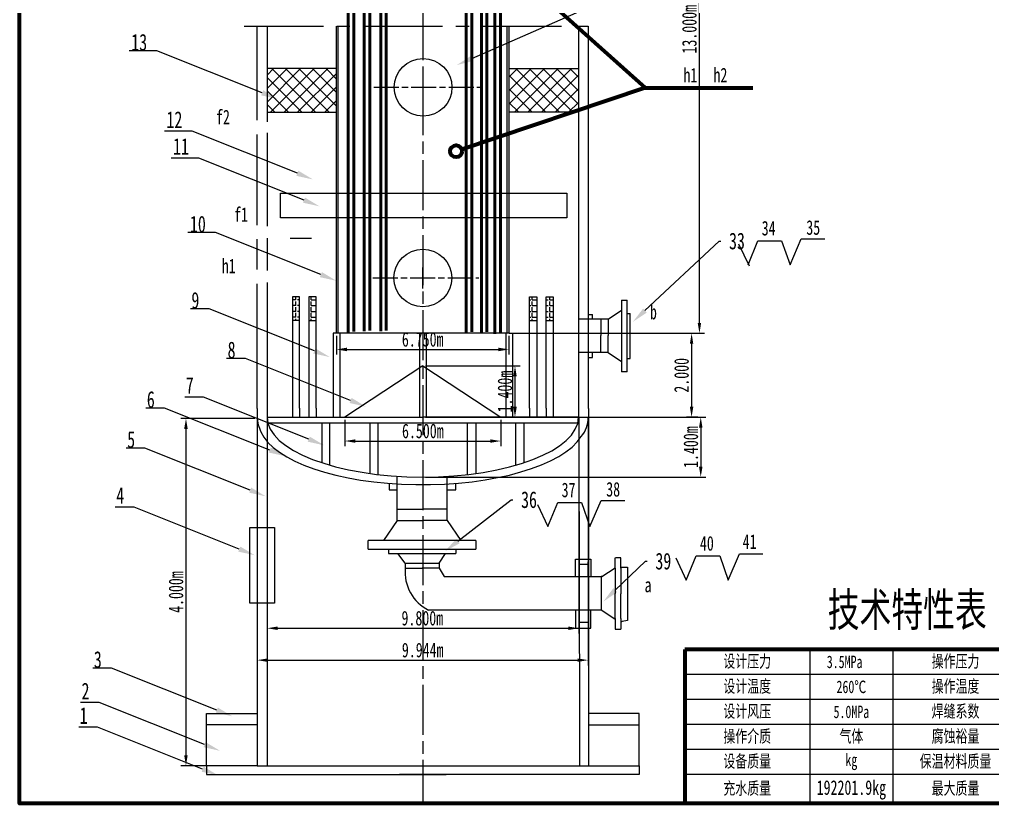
# Model space of a CAD drawing. Header units: millimetres. Extents: x 4738 to 5312, y 131 to 531.
# Drawn here: x 4738.2 to 4971.7, y 131.5 to 319.7 of the extents above; entities that cross this region are included whole.
import ezdxf
from ezdxf import colors
from ezdxf.entities.mleader import LeaderData, LeaderLine
from ezdxf.math import Vec2, Vec3

# ---------------------------------------------------------------- set-up
doc = ezdxf.new("R2010")
doc.units = ezdxf.units.MM
for name, pattern in [('AM_ISO08W050', [18, 12, -1.5, 3, -1.5]), ('AM_ISO08W050x2', [9, 6, -0.75, 1.5, -0.75]), ('CENTER2', [28.575, 19.05, -3.175, 3.175, -3.175])]:
    doc.linetypes.add(name, pattern=pattern)
doc.layers.get('0').update_dxf_attribs({"color": 5, "lineweight": 25})
for name, color, linetype, lineweight in [('AM_0', 7, 'Continuous', 50), ('AM_4', 3, 'Continuous', 25), ('AM_5', 3, 'Continuous', 25), ('AM_7', 4, 'AM_ISO08W050', 25), ('AM_8', 1, 'Continuous', 25), ('中心线', 1, 'CENTER2', 25), ('文字', 7, 'Continuous', 25), ('粗实线', 3, 'Continuous', 70), ('细实线', 7, 'Continuous', 25)]:
    doc.layers.add(name, color=color, linetype=linetype, lineweight=lineweight)
doc.styles.get("Standard").update_dxf_attribs({"font": '', "width": 0.7, "height": 3.5})
doc.styles.get('Standard').set_extended_font_data('SimSun')
doc.dimstyles.new('ISO-25$0', dxfattribs={"dimtxt": 2.5, "dimasz": 2.5, "dimexe": 1.25, "dimexo": 0.625, "dimtad": 1, "dimtxsty": 'Standard', "dimcen": 2.5, "dimadec": 0, "dimazin": 0, "dimtfac": 1, "dimtmove": 0, "dimatfit": 3, "dimfxl": 1, "dimarcsym": 0})
pattern_1 = [(45, (1575.521, -183.4443), (-1.6263456, 1.6263456), []), (135, (1575.521, -183.4443), (-1.6263456, -1.6263456), [])]
pattern_2 = [(360, (1575.521, -183.4443), (7e-16, 1.397), [1.016, -0.381]), (90, (1575.521, -183.4443), (-1.397, 8e-16), [1.016, -0.381])]

# ---------------------------------------------------------------- blocks, each defined once
blk = doc.blocks.new('*D3')
at = {"layer": 'AM_5', "color": 0, "lineweight": -2, "transparency": 16777216}
for p, q in [((4814.26, 243.75), (4814.26, 239.24)), ((4855.63, 243.75), (4855.63, 239.24)), ((4816.76, 240.49), (4853.13, 240.49))]:
    blk.add_line(p, q, dxfattribs=at)
at = {"layer": 'AM_5', "color": 0, "transparency": 16777216}
for points in [[(4816.76, 240.91), (4816.76, 240.07), (4814.26, 240.49)], [(4853.13, 240.91), (4853.13, 240.07), (4855.63, 240.49)]]:
    blk.add_solid(points, dxfattribs=at)
at = {"layer": 'Defpoints', "color": 0, "transparency": 16777216}
for p in [(4814.26, 244.37), (4855.63, 244.37), (4855.63, 240.49)]:
    blk.add_point(p, dxfattribs=at)
at = {"layer": 'AM_5', "color": 0, "transparency": 16777216, "insert": (4834.95, 242.89), "char_height": 3.5, "attachment_point": 5}
blk.add_mtext('6.750m', dxfattribs=at)
blk = doc.blocks.new('*D4')
at = {"layer": 'AM_5', "color": 0, "lineweight": -2, "transparency": 16777216}
for p, q in [((4797.61, 224.31), (4797.61, 172.29)), ((4872.41, 224.31), (4872.41, 172.29)), ((4800.11, 173.54), (4869.91, 173.54))]:
    blk.add_line(p, q, dxfattribs=at)
at = {"layer": 'AM_5', "color": 0, "transparency": 16777216}
for points in [[(4800.11, 173.96), (4800.11, 173.13), (4797.61, 173.54)], [(4869.91, 173.96), (4869.91, 173.13), (4872.41, 173.54)]]:
    blk.add_solid(points, dxfattribs=at)
at = {"layer": 'Defpoints', "color": 0, "transparency": 16777216}
for p in [(4797.61, 224.93), (4872.41, 224.93), (4872.41, 173.54)]:
    blk.add_point(p, dxfattribs=at)
at = {"layer": 'AM_5', "color": 0, "transparency": 16777216, "insert": (4834.86, 175.95), "char_height": 3.5, "attachment_point": 5}
blk.add_mtext('9.800m\\P', dxfattribs=at)
blk = doc.blocks.new('*D5')
at = {"layer": 'AM_5', "color": 0, "lineweight": -2, "transparency": 16777216}
for p, q in [((4795.24, 223.59), (4795.24, 164.64)), ((4874.66, 223.59), (4874.66, 164.64)), ((4797.74, 165.89), (4872.16, 165.89))]:
    blk.add_line(p, q, dxfattribs=at)
at = {"layer": 'AM_5', "color": 0, "transparency": 16777216}
for points in [[(4797.74, 166.3), (4797.74, 165.47), (4795.24, 165.89)], [(4872.16, 166.3), (4872.16, 165.47), (4874.66, 165.89)]]:
    blk.add_solid(points, dxfattribs=at)
at = {"layer": 'Defpoints', "color": 0, "transparency": 16777216}
for p in [(4795.24, 224.21), (4874.66, 224.21), (4874.66, 165.89)]:
    blk.add_point(p, dxfattribs=at)
at = {"layer": 'AM_5', "color": 0, "transparency": 16777216, "insert": (4834.95, 168.29), "char_height": 3.5, "attachment_point": 5}
blk.add_mtext('9.944m', dxfattribs=at)
blk = doc.blocks.new('*D6')
at = {"layer": 'AM_5', "color": 0, "lineweight": -2, "transparency": 16777216}
for p, q in [((4816.29, 223.59), (4816.29, 217.25)), ((4853.67, 223.59), (4853.67, 217.25)), ((4818.79, 218.5), (4851.17, 218.5))]:
    blk.add_line(p, q, dxfattribs=at)
at = {"layer": 'AM_5', "color": 0, "transparency": 16777216}
for points in [[(4818.79, 218.91), (4818.79, 218.08), (4816.29, 218.5)], [(4851.17, 218.91), (4851.17, 218.08), (4853.67, 218.5)]]:
    blk.add_solid(points, dxfattribs=at)
at = {"layer": 'Defpoints', "color": 0, "transparency": 16777216}
for p in [(4816.29, 224.21), (4853.67, 224.21), (4853.67, 218.5)]:
    blk.add_point(p, dxfattribs=at)
at = {"layer": 'AM_5', "color": 0, "transparency": 16777216, "insert": (4834.98, 220.9), "char_height": 3.5, "attachment_point": 5}
blk.add_mtext('6.500m', dxfattribs=at)
blk = doc.blocks.new('*D7')
at = {"layer": 'AM_5', "color": 0, "lineweight": -2, "transparency": 16777216}
for p, q in [((4835.6, 236.53), (4858.35, 236.53)), ((4857.1, 234.03), (4857.1, 226.71)), ((4835.6, 224.21), (4858.35, 224.21))]:
    blk.add_line(p, q, dxfattribs=at)
at = {"layer": 'AM_5', "color": 0, "transparency": 16777216}
for points in [[(4856.69, 234.03), (4857.52, 234.03), (4857.1, 236.53)], [(4856.69, 226.71), (4857.52, 226.71), (4857.1, 224.21)]]:
    blk.add_solid(points, dxfattribs=at)
at = {"layer": 'Defpoints', "color": 0, "transparency": 16777216}
for p in [(4834.98, 236.53), (4834.98, 224.21), (4857.1, 224.21)]:
    blk.add_point(p, dxfattribs=at)
at = {"layer": 'AM_5', "color": 0, "transparency": 16777216, "insert": (4854.7, 230.37), "char_height": 3.5, "attachment_point": 5, "rotation": 90}
blk.add_mtext('1.400m', dxfattribs=at)
blk = doc.blocks.new('*D11')
at = {"layer": 'AM_5', "color": 0, "lineweight": -2, "transparency": 16777216}
for p, q in [((4814.95, 390.36), (4902.63, 390.36)), ((4901.38, 246.87), (4901.38, 387.86)), ((4856.26, 244.37), (4902.63, 244.37))]:
    blk.add_line(p, q, dxfattribs=at)
at = {"layer": 'AM_5', "color": 0, "transparency": 16777216}
for points in [[(4900.96, 387.86), (4901.79, 387.86), (4901.38, 390.36)], [(4900.96, 246.87), (4901.79, 246.87), (4901.38, 244.37)]]:
    blk.add_solid(points, dxfattribs=at)
at = {"layer": 'Defpoints', "color": 0, "transparency": 16777216}
for p in [(4814.33, 390.36), (4901.38, 390.36), (4855.63, 244.37)]:
    blk.add_point(p, dxfattribs=at)
at = {"layer": 'AM_5', "color": 0, "transparency": 16777216, "insert": (4898.97, 317.37), "char_height": 3.5, "attachment_point": 5, "rotation": 90}
blk.add_mtext('13.000m', dxfattribs=at)
blk = doc.blocks.new('*D12')
at = {"layer": 'AM_5', "color": 0, "lineweight": -2, "transparency": 16777216}
for p, q in [((4835.6, 224.21), (4902.94, 224.21)), ((4901.69, 221.71), (4901.69, 212.35)), ((4835.59, 209.85), (4902.94, 209.85))]:
    blk.add_line(p, q, dxfattribs=at)
at = {"layer": 'AM_5', "color": 0, "transparency": 16777216}
for points in [[(4901.27, 221.71), (4902.11, 221.71), (4901.69, 224.21)], [(4901.27, 212.35), (4902.11, 212.35), (4901.69, 209.85)]]:
    blk.add_solid(points, dxfattribs=at)
at = {"layer": 'Defpoints', "color": 0, "transparency": 16777216}
for p in [(4834.98, 224.21), (4834.97, 209.85), (4901.69, 209.85)]:
    blk.add_point(p, dxfattribs=at)
at = {"layer": 'AM_5', "color": 0, "transparency": 16777216, "insert": (4899.32, 217.03), "char_height": 3.5, "attachment_point": 5, "rotation": 90}
blk.add_mtext('1.400m', dxfattribs=at)
blk = doc.blocks.new('*D23')
at = {"layer": 'AM_5', "color": 0, "lineweight": -2, "transparency": 16777216}
for p, q in [((4794.63, 223.91), (4776.87, 223.91)), ((4778.12, 221.41), (4778.12, 143.05)), ((4794.63, 140.55), (4776.87, 140.55))]:
    blk.add_line(p, q, dxfattribs=at)
at = {"layer": 'AM_5', "color": 0, "transparency": 16777216}
for points in [[(4777.7, 221.41), (4778.54, 221.41), (4778.12, 223.91)], [(4777.7, 143.05), (4778.54, 143.05), (4778.12, 140.55)]]:
    blk.add_solid(points, dxfattribs=at)
at = {"layer": 'Defpoints', "color": 0, "transparency": 16777216}
for p in [(4795.25, 223.91), (4778.12, 140.55), (4795.25, 140.55)]:
    blk.add_point(p, dxfattribs=at)
at = {"layer": 'AM_5', "color": 0, "transparency": 16777216, "insert": (4775.74, 182.23), "char_height": 3.5, "attachment_point": 5, "rotation": 90}
blk.add_mtext('4.000m', dxfattribs=at)
blk = doc.blocks.new('*D25')
at = {"layer": 'AM_5', "color": 0, "lineweight": -2, "transparency": 16777216}
for p, q in [((4900.5, 244.34), (4898.25, 244.34)), ((4899.5, 241.84), (4899.5, 226.73)), ((4901.02, 224.23), (4898.25, 224.23))]:
    blk.add_line(p, q, dxfattribs=at)
at = {"layer": 'AM_5', "color": 0, "transparency": 16777216}
for points in [[(4899.08, 241.84), (4899.91, 241.84), (4899.5, 244.34)], [(4899.08, 226.73), (4899.91, 226.73), (4899.5, 224.23)]]:
    blk.add_solid(points, dxfattribs=at)
at = {"layer": 'Defpoints', "color": 0, "transparency": 16777216}
for p in [(4901.13, 244.34), (4899.5, 224.23), (4901.64, 224.23)]:
    blk.add_point(p, dxfattribs=at)
at = {"layer": 'AM_5', "color": 0, "transparency": 16777216, "insert": (4897.09, 234.28), "char_height": 3.5, "attachment_point": 5, "rotation": 90}
blk.add_mtext('2.000', dxfattribs=at)

msp = doc.modelspace()

# ---------------------------------------------------------------- hatches: boundary and pattern name
at = {"layer": 'AM_8'}
h = msp.add_hatch(dxfattribs=at)
h.set_pattern_fill('_U', color=256, scale=2.3, angle=45, style=0, double=1, pattern_type=0)
h.set_pattern_definition(pattern_1)
h.paths.add_polyline_path([(4803.173, 297.439), (4804.527, 297.439), (4806.551, 297.439), (4814.26, 297.439), (4814.26, 307.921), (4797.595, 307.921), (4797.595, 297.439), (4803.077, 297.439)])
h = msp.add_hatch(dxfattribs=at)
h.set_pattern_fill('_U', color=256, scale=2.3, angle=45, style=0, double=1, pattern_type=0)
h.set_pattern_definition(pattern_1)
h.paths.add_polyline_path([(4872.363, 307.921), (4855.633, 307.921), (4855.633, 297.439), (4872.363, 297.439)])
h = msp.add_hatch(dxfattribs=at)
h.set_pattern_fill('ANGLE', color=256, scale=0.2, style=0)
h.set_pattern_definition([(180, (8094.4376, -183.4443), (7e-16, 1.397), [1.016, -0.381]), (90, (8094.4376, -183.4443), (1.397, -6e-16), [1.016, -0.381])])
h.paths.add_polyline_path([(4803.678, 247.455), (4803.678, 253.103), (4805.376, 253.103), (4805.376, 247.455)])
h = msp.add_hatch(dxfattribs=at)
h.set_pattern_fill('ANGLE', color=256, scale=0.2, style=0)
h.set_pattern_definition(pattern_2)
h.paths.add_polyline_path([(4807.639, 253.103), (4807.639, 247.455), (4809.337, 247.455), (4809.337, 253.103)])
h = msp.add_hatch(dxfattribs=at)
h.set_pattern_fill('ANGLE', color=256, scale=0.2, style=0)
h.set_pattern_definition(pattern_2)
h.paths.add_polyline_path([(4862.319, 247.455), (4862.319, 253.103), (4860.622, 253.103), (4860.622, 247.455)])
h = msp.add_hatch(dxfattribs=at)
h.set_pattern_fill('ANGLE', color=256, scale=0.2, style=0)
h.set_pattern_definition(pattern_2)
h.paths.add_polyline_path([(4866.28, 247.455), (4866.28, 253.103), (4864.583, 253.103), (4864.583, 247.455)])

# ---------------------------------------------------------------- linework, layer by layer
for p, q in [((4947.85, 168.458), (4927.85, 168.458)), ((4927.85, 168.458), (4927.85, 131.458)), ((4947.85, 131.458), (4947.85, 168.458)), ((4997.85, 162.458), (4897.85, 162.458)), ((4997.85, 156.458), (4897.85, 156.458)), ((4997.85, 150.458), (4897.85, 150.458)), ((4997.85, 144.458), (4897.85, 144.458)), ((4997.85, 138.458), (4897.85, 138.458)), ((4977.85, 131.458), (4947.85, 131.458))]:
    msp.add_line(p, q)
at = {"layer": 'AM_0'}
for p, q in [((4817.096, 390.514), (4817.096, 244.592)), ((4818.408, 390.721), (4818.408, 244.799)), ((4820.915, 390.787), (4820.915, 244.866)), ((4822.227, 390.994), (4822.227, 245.073)), ((4824.888, 390.787), (4824.888, 244.866)), ((4826.2, 390.994), (4826.2, 245.073)), ((4845.411, 390.457), (4845.411, 244.535)), ((4846.723, 390.664), (4846.723, 244.742)), ((4849.053, 390.457), (4849.053, 244.535)), ((4850.365, 390.664), (4850.365, 244.742)), ((4852.274, 390.171), (4852.274, 244.249)), ((4853.585, 390.378), (4853.585, 244.456))]:
    msp.add_line(p, q, dxfattribs=at)
at = {"layer": 'AM_4'}
for p, q in [((4913.051, 260.786), (4915.411, 266.606)), ((4915.411, 266.606), (4921.076, 266.606)), ((4921.076, 266.606), (4923.121, 260.786)), ((4923.121, 260.786), (4925.796, 267.077)), ((4925.796, 267.077), (4931.461, 267.077)), ((4910.766, 265.873), (4913.294, 260.532)), ((4862.496, 203.285), (4865.024, 197.944)), ((4865.024, 197.944), (4867.384, 203.764)), ((4867.384, 203.764), (4873.049, 203.764)), ((4873.049, 203.764), (4875.095, 197.944)), ((4875.095, 197.944), (4877.77, 204.236)), ((4877.77, 204.236), (4883.434, 204.236)), ((4895.689, 190.451), (4898.217, 185.11)), ((4898.217, 185.11), (4900.578, 190.93)), ((4900.578, 190.93), (4906.242, 190.93)), ((4906.242, 190.93), (4908.288, 185.11)), ((4908.288, 185.11), (4910.963, 191.402)), ((4910.963, 191.402), (4916.628, 191.402))]:
    msp.add_line(p, q, dxfattribs=at)
at = {"layer": 'AM_7'}
msp.add_line((4834.965, 519.926), (4834.965, 131.458), dxfattribs=at)
at = {"layer": 'AM_7', "linetype": 'AM_ISO08W050x2'}
for p, q in [((4823.206, 303.426), (4848.955, 303.426)), ((4822.945, 257.656), (4848.432, 257.656))]:
    msp.add_line(p, q, dxfattribs=at)
at = {"layer": '中心线'}
msp.add_line((4792.095, 318.119), (4877.423, 318.119), dxfattribs=at)
at = {"layer": '文字'}
for p, q in [((4797.595, 318.119), (4797.595, 295.164)), ((4814.68, 244.361), (4814.68, 318.119)), ((4855.143, 318.119), (4855.143, 244.374)), ((4797.595, 292.496), (4797.595, 270.117)), ((4797.595, 267.206), (4797.595, 259.418)), ((4803.173, 267.172), (4808.241, 267.172)), ((4797.595, 256.538), (4797.595, 226.302)), ((4814.26, 244.374), (4813.466, 244.374)), ((4813.466, 244.374), (4813.466, 224.211)), ((4815.055, 244.374), (4815.055, 224.211)), ((4834.166, 244.394), (4834.166, 224.231)), ((4835.756, 244.394), (4835.756, 224.231)), ((4854.903, 244.374), (4854.903, 224.211)), ((4855.698, 244.374), (4856.493, 244.374)), ((4856.493, 244.374), (4856.493, 224.211)), ((4795.243, 226.302), (4795.243, 224.211)), ((4797.595, 226.302), (4797.595, 224.25)), ((4872.363, 226.302), (4872.363, 224.211)), ((4874.716, 226.302), (4874.716, 224.211)), ((4795.251, 223.905), (4795.251, 197.726)), ((4797.77, 222.86), (4872.192, 222.874)), ((4810.742, 222.863), (4810.742, 213.287)), ((4812.687, 212.69), (4812.687, 222.863)), ((4822.269, 222.865), (4822.269, 210.708)), ((4824.233, 210.458), (4824.233, 222.865)), ((4845.725, 210.458), (4845.725, 222.865)), ((4847.689, 222.865), (4847.689, 210.708)), ((4857.271, 212.69), (4857.271, 222.863)), ((4859.217, 222.863), (4859.217, 213.287)), ((4872.02, 224.211), (4872.363, 224.211)), ((4872.02, 224.211), (4874.98, 224.211)), ((4874.716, 224.211), (4874.716, 150.35)), ((4797.595, 218.4), (4797.595, 197.726)), ((4872.402, 218.697), (4872.58, 150.35)), ((4842.587, 210.151), (4842.587, 210.158)), ((4830.776, 189.149), (4828.953, 191.461)), ((4830.776, 189.149), (4830.776, 188.003)), ((4830.776, 189.149), (4838.876, 189.149)), ((4838.876, 189.149), (4838.876, 188.003)), ((4838.876, 188.003), (4840.123, 185.932)), ((4872.48, 188.933), (4874.716, 188.934)), ((4877.964, 185.945), (4877.799, 185.932)), ((4882.54, 182.051), (4882.54, 181.803)), ((4795.251, 179.53), (4795.251, 150.35)), ((4797.595, 179.53), (4797.595, 150.35)), ((4877.964, 177.909), (4877.799, 178.019)), ((4881.189, 175.907), (4881.183, 175.713)), ((4882.54, 175.907), (4882.54, 175.858)), ((4872.516, 175.005), (4874.716, 175.005)), ((4882.794, 175.135), (4882.54, 174.999)), ((4783.07, 140.549), (4783.07, 153.056)), ((4783.07, 153.056), (4795.243, 153.056)), ((4886.889, 153.056), (4874.716, 153.056)), ((4874.716, 153.056), (4874.716, 150.35)), ((4886.889, 140.549), (4886.889, 153.056)), ((4795.243, 150.35), (4783.07, 150.378)), ((4795.251, 150.35), (4795.251, 140.549)), ((4797.595, 150.35), (4797.595, 140.549)), ((4872.58, 150.35), (4872.58, 140.549)), ((4874.716, 150.35), (4886.889, 150.378)), ((4874.716, 150.35), (4874.716, 140.549)), ((4795.243, 140.549), (4783.07, 140.549)), ((4783.07, 140.549), (4783.07, 138.414)), ((4795.251, 140.549), (4874.716, 140.549)), ((4874.716, 140.549), (4886.889, 140.549)), ((4886.889, 140.549), (4886.889, 138.414)), ((4783.07, 138.414), (4840.59, 138.414)), ((4886.889, 138.414), (4829.369, 138.414))]:
    msp.add_line(p, q, dxfattribs=at)
for points in [[(4855.633, 318.119), (4855.633, 244.374), (4814.26, 244.374), (4814.26, 318.119)], [(4872.363, 318.119), (4872.363, 226.302)], [(4797.595, 224.211), (4797.595, 224.211), (4834.979, 224.211)], [(4872.363, 224.211), (4834.979, 224.211)]]:
    msp.add_lwpolyline(points, dxfattribs=at)
for points in [[(4800.839, 278.044), (4869.519, 278.044), (4869.519, 272.067), (4800.839, 272.067)], [(4793.417, 197.726), (4799.387, 197.726), (4799.387, 179.53), (4793.417, 179.53)]]:
    msp.add_lwpolyline(points, close=True, dxfattribs=at)
for centre, major_axis, start_param, end_param in [((4834.979, 224.25), (-37.384, 0), 0, 3.1388725), ((4834.876, 223.132), (-39.253, 0), 0.1591296, 2.9037176)]:
    msp.add_ellipse(centre, major_axis=major_axis, ratio=0.3851912, start_param=start_param, end_param=end_param, dxfattribs=at)
at = {"layer": '粗实线'}
for p, q in [((4844.227, 342.784), (4888.341, 303.303)), ((4888.341, 303.303), (4844.069, 288.399)), ((4888.341, 303.303), (4914.207, 303.303))]:
    msp.add_line(p, q, dxfattribs=at)
at = {"layer": '粗实线', "color": 5}
for p, q in [((4997.85, 168.458), (4897.85, 168.458)), ((4897.85, 168.458), (4897.85, 131.458))]:
    msp.add_line(p, q, dxfattribs=at)
msp.add_lwpolyline([(4738.155, 531.458), (5312.155, 531.458), (5312.155, 131.458), (4738.155, 131.458)], close=True, dxfattribs=at)
at = {"layer": '粗实线'}
msp.add_circle((4842.957, 288.082), 1.427, dxfattribs=at)
at = {"layer": '细实线'}
for p, q in [((4795.243, 295.568), (4795.243, 318.119)), ((4874.716, 226.302), (4874.716, 318.119)), ((4814.26, 307.921), (4797.593, 307.921)), ((4797.593, 307.921), (4797.593, 297.439)), ((4855.633, 307.921), (4872.366, 307.921)), ((4872.366, 307.921), (4872.366, 297.439)), ((4835.045, 300.926), (4835.045, 305.926)), ((4832.545, 303.426), (4837.545, 303.426)), ((4797.593, 297.439), (4814.26, 297.439)), ((4872.366, 297.439), (4855.633, 297.439)), ((4795.243, 270.363), (4795.243, 292.092)), ((4795.243, 259.685), (4795.243, 266.961)), ((4834.98, 255.156), (4834.98, 260.156)), ((4832.48, 257.656), (4837.48, 257.656)), ((4795.243, 226.302), (4795.243, 256.27)), ((4803.678, 253.103), (4803.678, 226.378)), ((4803.961, 253.103), (4803.678, 253.103)), ((4805.376, 253.103), (4803.961, 253.103)), ((4805.376, 226.378), (4805.376, 253.103)), ((4809.337, 253.103), (4807.639, 253.103)), ((4807.639, 253.103), (4807.639, 226.378)), ((4809.337, 226.378), (4809.337, 253.103)), ((4860.622, 226.378), (4860.622, 253.103)), ((4860.622, 253.103), (4862.319, 253.103)), ((4862.319, 253.103), (4862.319, 226.378)), ((4864.583, 226.378), (4864.583, 253.103)), ((4864.583, 253.103), (4865.997, 253.103)), ((4865.997, 253.103), (4866.28, 253.103)), ((4866.28, 253.103), (4866.28, 226.378)), ((4882.695, 252.302), (4883.399, 252.302)), ((4882.695, 252.302), (4882.695, 235.123)), ((4883.399, 252.302), (4884.046, 252.302)), ((4884.046, 235.123), (4884.046, 252.302)), ((4879.47, 247.755), (4872.363, 247.755)), ((4874.716, 248.883), (4875.7, 248.883)), ((4875.7, 247.755), (4875.7, 248.883)), ((4877.681, 247.755), (4877.681, 243.819)), ((4879.47, 247.755), (4882.689, 249.902)), ((4879.47, 247.755), (4879.47, 243.819)), ((4882.689, 249.902), (4882.695, 249.907)), ((4884.046, 249.143), (4884.783, 249.143)), ((4884.783, 238.331), (4884.783, 249.143)), ((4805.376, 247.455), (4803.678, 247.455)), ((4807.639, 247.455), (4809.337, 247.455)), ((4860.622, 247.455), (4862.319, 247.455)), ((4864.583, 247.455), (4866.28, 247.455)), ((4877.681, 243.655), (4877.681, 243.819)), ((4877.681, 239.719), (4877.681, 243.655)), ((4879.47, 243.655), (4879.47, 243.819)), ((4879.47, 239.719), (4879.47, 243.655)), ((4879.47, 239.719), (4872.363, 239.719)), ((4874.716, 238.522), (4875.7, 238.522)), ((4875.7, 238.522), (4875.7, 239.719)), ((4879.47, 239.719), (4882.689, 237.571)), ((4884.046, 238.331), (4884.783, 238.331)), ((4834.979, 236.535), (4816.287, 224.211)), ((4834.979, 236.535), (4853.671, 224.211)), ((4883.047, 235.123), (4882.695, 235.123)), ((4884.046, 235.123), (4883.047, 235.123)), ((4803.678, 226.378), (4803.678, 224.211)), ((4805.376, 226.378), (4805.376, 224.211)), ((4807.639, 226.378), (4807.639, 224.211)), ((4809.337, 226.378), (4809.337, 224.211)), ((4860.622, 226.378), (4860.622, 226.302)), ((4860.622, 226.302), (4860.622, 224.211)), ((4862.319, 226.378), (4862.319, 226.302)), ((4862.319, 226.302), (4862.319, 224.211)), ((4864.583, 226.378), (4864.583, 226.302)), ((4864.583, 226.302), (4864.583, 224.211)), ((4866.28, 226.378), (4866.28, 226.302)), ((4866.28, 226.302), (4866.28, 224.211)), ((4874.98, 224.211), (4876.631, 224.211)), ((4826.93, 208.201), (4826.93, 206.82)), ((4828.792, 199.43), (4828.792, 210.049)), ((4840.847, 199.43), (4840.846, 210.028)), ((4842.904, 206.82), (4842.904, 208.201)), ((4826.93, 206.82), (4828.792, 206.82)), ((4840.846, 206.82), (4842.904, 206.82)), ((4828.792, 202.113), (4834.697, 202.113)), ((4834.697, 202.113), (4834.942, 202.113)), ((4840.847, 202.113), (4834.942, 202.113)), ((4828.792, 199.43), (4825.571, 194.601)), ((4828.792, 199.43), (4834.697, 199.43)), ((4834.697, 199.43), (4834.942, 199.43)), ((4840.847, 199.43), (4834.942, 199.43)), ((4840.847, 199.43), (4844.067, 194.601)), ((4847.667, 194.592), (4821.899, 194.592)), ((4821.899, 194.064), (4821.899, 194.592)), ((4821.899, 192.566), (4821.899, 194.064)), ((4844.067, 194.601), (4844.074, 194.592)), ((4847.667, 194.592), (4847.667, 193.537)), ((4821.899, 192.566), (4847.667, 192.566)), ((4826.71, 192.566), (4826.71, 191.461)), ((4842.928, 192.566), (4842.928, 191.461)), ((4847.667, 193.537), (4847.667, 192.566)), ((4826.71, 191.461), (4842.928, 191.461)), ((4838.875, 189.148), (4840.418, 191.461)), ((4871.595, 185.887), (4871.595, 190.137)), ((4871.595, 190.137), (4875.336, 190.137)), ((4874.59, 189.489), (4874.59, 185.952)), ((4875.336, 190.137), (4875.336, 185.887)), ((4881.183, 188.092), (4881.189, 190.492)), ((4882.54, 190.492), (4881.246, 190.492)), ((4882.54, 187.947), (4882.54, 190.492)), ((4830.838, 188.003), (4834.857, 188.003)), ((4838.876, 188.003), (4834.857, 188.003)), ((4877.964, 185.945), (4881.183, 188.092)), ((4881.189, 187.947), (4881.189, 181.928)), ((4882.533, 188.184), (4884.1, 188.184)), ((4882.54, 187.947), (4882.54, 182.051)), ((4884.1, 188.184), (4884.1, 175.396)), ((4840.123, 185.932), (4877.799, 185.932)), ((4877.799, 185.932), (4877.799, 177.894)), ((4881.189, 175.907), (4881.189, 181.926)), ((4882.54, 175.907), (4882.54, 181.803)), ((4877.799, 177.894), (4836.368, 177.894)), ((4871.599, 177.807), (4871.603, 173.558)), ((4875.344, 173.561), (4875.34, 177.811)), ((4877.964, 177.909), (4881.183, 175.761)), ((4881.183, 175.713), (4881.189, 173.313)), ((4882.54, 175.858), (4882.54, 173.313)), ((4884.1, 175.396), (4882.794, 175.135)), ((4871.603, 173.558), (4875.344, 173.561)), ((4881.189, 173.313), (4882.54, 173.313))]:
    msp.add_line(p, q, dxfattribs=at)
for centre in [(4835.045, 303.426), (4834.98, 257.656)]:
    msp.add_circle(centre, 6.93, dxfattribs=at)
for centre, radius, start, end in [((4802.725, 224.249), 7.482, 180.29511, 208.00421), ((4867.991, 223.957), 6.677, 318.9136, 2.20497), ((4840.88, 186.99), 10.154, 174.2751, 243.6193)]:
    msp.add_arc(centre, radius, start, end, dxfattribs=at)

# ---------------------------------------------------------------- texts
at = {"layer": 'AM_4', "char_height": 3.5, "width": 6.31357, "attachment_point": 5}
for s, insert in [('{\\C1;34}', (4917.996, 269.577)), ('{\\C1;35}', (4928.696, 269.734)), ('{\\C1;37}', (4869.969, 206.736)), ('{\\C1;38}', (4880.669, 206.893)), ('{\\C1;40}', (4903.163, 193.902)), ('{\\C1;41}', (4913.428, 194.342))]:
    msp.add_mtext(s, dxfattribs=dict(at, insert=insert))
at = {"layer": '文字'}
for s, insert, char_height, width, attachment_point in [('h1', (4897.548, 308.103), 3.5, 10.45671, 1), ('h2', (4904.748, 308.12), 3.5, 10.45671, 1), ('f2', (4785.336, 298.04), 3.5, 10.45671, 1), ('f1', (4789.688, 274.632), 3.5, 10.45671, 1), ('h1', (4786.726, 262.277), 3.5, 10.45671, 1), ('b', (4889.498, 251.228), 3.5, 10.45671, 1), ('a', (4888.209, 185.694), 3.5, 10.45671, 1), ('技术特性表', (4932.164, 182.01), 8, 46.30498, 1), ('设计压力', (4912.85, 165.458), 3, 30, 5), ('3.5MPa', (4936.23, 165.458), 3, 20, 5), ('操作压力', (4962.85, 165.458), 3, 30, 5), ('设计温度', (4912.85, 159.458), 3, 30, 5), ('操作温度', (4962.85, 159.458), 3, 30, 5), ('260℃', (4937.85, 159.458), 3, 20, 5), ('设计风压', (4912.85, 153.458), 3, 30, 5), ('5.0MPa', (4937.85, 153.458), 3, 20, 5), ('焊缝系数', (4962.85, 153.458), 3, 30, 5), ('操作介质', (4912.85, 147.458), 3, 30, 5), ('气体', (4937.85, 147.458), 3, 20, 5), ('腐蚀裕量', (4962.85, 147.458), 3, 30, 5), ('设备质量', (4912.85, 141.458), 3, 30, 5), ('kg', (4937.85, 141.458), 3, 20, 5), ('保温材料质量', (4962.85, 141.458), 3, 30, 5), ('充水质量', (4912.85, 134.958), 3, 30, 5), ('192201.9kg', (4937.85, 137.048), 3.5, 20, 2), ('最大质量', (4962.85, 134.958), 3, 30, 5)]:
    msp.add_mtext(s, dxfattribs=dict(at, insert=insert, char_height=char_height, width=width, attachment_point=attachment_point))

# ---------------------------------------------------------------- dimensions: what is measured, and where the dimension line sits
at = {"layer": 'AM_5'}
for base, p1, p2, text, picture, middle in [((4901.376, 390.358), (4855.633, 244.374), (4814.326, 390.358), '13.000m', '*D11', (4898.973, 317.366)), ((4857.104, 224.211), (4834.979, 236.535), (4834.979, 224.211), '1.400m', '*D7', (4854.701, 230.373)), ((4901.691, 209.85), (4834.979, 224.211), (4834.965, 209.85), '1.400m', '*D12', (4899.316, 217.03))]:
    dim = msp.add_linear_dim(base=base, p1=p1, p2=p2, angle=90, text=text, dimstyle='ISO-25$0', dxfattribs=at)
    dim.commit()
    dim.dimension.update_dxf_attribs({"geometry": picture, "text_midpoint": middle})
for base, p1, p2, text, picture, middle in [((4855.633, 240.491), (4814.26, 244.374), (4855.633, 244.374), '6.750m', '*D3', (4834.947, 242.894)), ((4853.671, 218.495), (4816.287, 224.211), (4853.671, 224.211), '6.500m', '*D6', (4834.979, 220.898))]:
    dim = msp.add_linear_dim(base=base, p1=p1, p2=p2, text=text, dimstyle='ISO-25$0', dxfattribs=at)
    dim.commit()
    dim.dimension.update_dxf_attribs({"geometry": picture, "text_midpoint": middle})
dim = msp.add_linear_dim(base=(4899.495, 224.231), p1=(4901.13, 244.338), p2=(4901.64, 224.231), angle=90, text='2.000', dimstyle='ISO-25$0', override={"dimarcsym": 1}, dxfattribs=at)
dim.commit()
dim.dimension.update_dxf_attribs({"geometry": '*D25', "text_midpoint": (4897.092, 234.285)})
for base, p1, p2, text, picture, middle in [((4872.413, 173.545), (4797.612, 224.93), (4872.413, 224.93), '9.800m\\P', '*D4', (4834.857, 173.545)), ((4874.663, 165.887), (4795.243, 224.211), (4874.663, 224.211), '9.944m', '*D5', (4834.953, 165.887))]:
    dim = msp.add_linear_dim(base=base, p1=p1, p2=p2, text=text, dimstyle='ISO-25$0', dxfattribs=at)
    dim.commit()
    dim.dimension.update_dxf_attribs({"geometry": picture, "text_midpoint": middle, "dimtype": 160})
dim = msp.add_linear_dim(base=(4778.119, 140.549), p1=(4795.251, 223.905), p2=(4795.251, 140.549), angle=90, text='4.000m', dimstyle='ISO-25$0', dxfattribs=at)
dim.commit()
dim.dimension.update_dxf_attribs({"geometry": '*D23', "text_midpoint": (4778.119, 182.227), "dimtype": 160})

# ---------------------------------------------------------------- leaders
at = {"layer": '粗实线'}
ml = msp.add_multileader_mtext('Standard', dxfattribs=at)
ml.set_content('{\\C1;27}', color=256)
ml.set_leader_properties()
ml.build(insert=Vec2(0, 0))
ml.multileader.update_dxf_attribs({"text_right_attachment_type": 6, "dogleg_length": 0.36})
ctx = ml.context
ctx.base_point, ctx.plane_origin = Vec3(4893.955, 330.915), Vec3(4843.12, 308.757)
ctx.right_attachment = 6
notes = []
notes.append((ctx, [(0, (1, 1, 0), (4893.595, 330.915), (1, 0), 0.36, [(0, [(4843.12, 308.757)], 0, [])])]))
ctx.mtext.insert, ctx.mtext.flow_direction = Vec3(4895.955, 333.315), 5
ml = msp.add_multileader_mtext('Standard', dxfattribs=at)
ml.set_content('{\\C1;13}', color=256)
ml.set_leader_properties()
ml.build(insert=Vec2(0, 0))
ml.multileader.update_dxf_attribs({"text_right_attachment_type": 6, "dogleg_length": 0.36})
ctx = ml.context
ctx.base_point, ctx.plane_origin = Vec3(4763.268, 314.219), Vec3(4800.145, 300.622)
ctx.right_attachment, ctx.text_align_type = 6, 2
notes.append((ctx, [(0, (1, 1, 0), (4771.169, 312.187), (-1, 0), 0.36, [(0, [(4800.145, 300.622)], 0, [])])]))
ctx.mtext.insert, ctx.mtext.alignment, ctx.mtext.flow_direction = Vec3(4768.809, 316.251), 3, 5
ml = msp.add_multileader_mtext('Standard', dxfattribs=at)
ml.set_content('{\\C1;12}', color=256)
ml.set_leader_properties()
ml.build(insert=Vec2(0, 0))
ml.multileader.update_dxf_attribs({"text_right_attachment_type": 6, "dogleg_length": 0.36})
ctx = ml.context
ctx.base_point, ctx.plane_origin = Vec3(4771.696, 295.266), Vec3(4808.589, 281.301)
ctx.right_attachment, ctx.text_align_type = 6, 2
notes.append((ctx, [(0, (1, 1, 0), (4779.612, 292.866), (-1, 0), 0.36, [(0, [(4808.589, 281.301)], 0, [])])]))
ctx.mtext.insert, ctx.mtext.alignment, ctx.mtext.flow_direction = Vec3(4777.252, 297.666), 3, 5
ml = msp.add_multileader_mtext('Standard', dxfattribs=at)
ml.set_content('{\\C1;11}', color=256)
ml.set_leader_properties()
ml.build(insert=Vec2(0, 0))
ml.multileader.update_dxf_attribs({"text_right_attachment_type": 6, "dogleg_length": 0.36})
ctx = ml.context
ctx.base_point, ctx.plane_origin = Vec3(4773.257, 288.817), Vec3(4810.172, 274.852)
ctx.right_attachment, ctx.text_align_type = 6, 2
notes.append((ctx, [(0, (1, 1, 0), (4781.196, 286.417), (-1, 0), 0.36, [(0, [(4810.172, 274.852)], 0, [])])]))
ctx.mtext.insert, ctx.mtext.alignment, ctx.mtext.flow_direction = Vec3(4778.836, 291.217), 3, 5
ml = msp.add_multileader_mtext('Standard', dxfattribs=at)
ml.set_content('{\\C1;10}', color=256)
ml.set_leader_properties()
ml.build(insert=Vec2(0, 0))
ml.multileader.update_dxf_attribs({"text_right_attachment_type": 6, "dogleg_length": 0.36})
ctx = ml.context
ctx.base_point, ctx.plane_origin = Vec3(4777.243, 270.567), Vec3(4814.226, 256.97)
ctx.right_attachment, ctx.text_align_type = 6, 2
notes.append((ctx, [(0, (1, 1, 0), (4785.249, 268.535), (-1, 0), 0.36, [(0, [(4814.226, 256.97)], 0, [])])]))
ctx.mtext.insert, ctx.mtext.alignment, ctx.mtext.flow_direction = Vec3(4782.889, 272.599), 3, 5
ml = msp.add_multileader_mtext('Standard', dxfattribs=at)
ml.set_content('{\\C1;33}', color=256)
ml.set_leader_properties()
ml.build(insert=Vec2(0, 0))
ml.multileader.update_dxf_attribs({"text_right_attachment_type": 6, "dogleg_length": 0.36})
ctx = ml.context
ctx.base_point, ctx.plane_origin = Vec3(4906.481, 266.503), Vec3(4885.38, 247.088)
ctx.right_attachment = 6
notes.append((ctx, [(0, (1, 1, 0), (4906.121, 266.503), (1, 0), 0.36, [(0, [(4885.38, 247.088)], 0, [])])]))
ctx.mtext.insert, ctx.mtext.flow_direction = Vec3(4908.481, 268.535), 5
ml = msp.add_multileader_mtext('Standard', dxfattribs=at)
ml.set_content('{\\C1;9}', color=256)
ml.set_leader_properties()
ml.build(insert=Vec2(0, 0))
ml.multileader.update_dxf_attribs({"text_right_attachment_type": 6, "dogleg_length": 0.36})
ctx = ml.context
ctx.base_point, ctx.plane_origin = Vec3(4777.667, 252.246), Vec3(4812.665, 238.649)
ctx.right_attachment, ctx.text_align_type = 6, 2
notes.append((ctx, [(0, (1, 1, 0), (4783.689, 250.214), (-1, 0), 0.36, [(0, [(4812.665, 238.649)], 0, [])])]))
ctx.mtext.insert, ctx.mtext.alignment, ctx.mtext.flow_direction = Vec3(4781.329, 254.278), 3, 5
ml = msp.add_multileader_mtext('Standard', dxfattribs=at)
ml.set_content('{\\C1;8}', color=256)
ml.set_leader_properties()
ml.build(insert=Vec2(0, 0))
ml.multileader.update_dxf_attribs({"text_right_attachment_type": 6, "dogleg_length": 0.36})
ctx = ml.context
ctx.base_point, ctx.plane_origin = Vec3(4786.329, 240.346), Vec3(4821.357, 226.749)
ctx.right_attachment, ctx.text_align_type = 6, 2
notes.append((ctx, [(0, (1, 1, 0), (4792.381, 238.313), (-1, 0), 0.36, [(0, [(4821.357, 226.749)], 0, [])])]))
ctx.mtext.insert, ctx.mtext.alignment, ctx.mtext.flow_direction = Vec3(4790.021, 242.378), 3, 5
ml = msp.add_multileader_mtext('Standard', dxfattribs=at)
ml.set_content('{\\C1;7}', color=256)
ml.set_leader_properties()
ml.build(insert=Vec2(0, 0))
ml.multileader.update_dxf_attribs({"text_right_attachment_type": 6, "dogleg_length": 0.36})
ctx = ml.context
ctx.base_point, ctx.plane_origin = Vec3(4776.254, 231.432), Vec3(4811.312, 217.467)
ctx.right_attachment, ctx.text_align_type = 6, 2
notes.append((ctx, [(0, (1, 1, 0), (4782.336, 229.032), (-1, 0), 0.36, [(0, [(4811.312, 217.467)], 0, [])])]))
ctx.mtext.insert, ctx.mtext.alignment, ctx.mtext.flow_direction = Vec3(4779.976, 233.832), 3, 5
ml = msp.add_multileader_mtext('Standard', dxfattribs=at)
ml.set_content('{\\C1;6}', color=256)
ml.set_leader_properties()
ml.build(insert=Vec2(0, 0))
ml.multileader.update_dxf_attribs({"text_right_attachment_type": 6, "dogleg_length": 0.36})
ctx = ml.context
ctx.base_point, ctx.plane_origin = Vec3(4766.929, 228.455), Vec3(4801.972, 214.858)
ctx.right_attachment, ctx.text_align_type = 6, 2
notes.append((ctx, [(0, (1, 1, 0), (4772.996, 226.423), (-1, 0), 0.36, [(0, [(4801.972, 214.858)], 0, [])])]))
ctx.mtext.insert, ctx.mtext.alignment, ctx.mtext.flow_direction = Vec3(4770.636, 230.487), 3, 5
ml = msp.add_multileader_mtext('Standard', dxfattribs=at)
ml.set_content('{\\C1;5}', color=256)
ml.set_leader_properties()
ml.build(insert=Vec2(0, 0))
ml.multileader.update_dxf_attribs({"text_right_attachment_type": 6, "dogleg_length": 0.36})
ctx = ml.context
ctx.base_point, ctx.plane_origin = Vec3(4762.389, 218.821), Vec3(4797.252, 205.224)
ctx.right_attachment, ctx.text_align_type = 6, 2
notes.append((ctx, [(0, (1, 1, 0), (4768.276, 216.789), (-1, 0), 0.36, [(0, [(4797.252, 205.224)], 0, [])])]))
ctx.mtext.insert, ctx.mtext.alignment, ctx.mtext.flow_direction = Vec3(4765.916, 220.853), 3, 5
ml = msp.add_multileader_mtext('Standard', dxfattribs=at)
ml.set_content('{\\C1;4}', color=256)
ml.set_leader_properties()
ml.build(insert=Vec2(0, 0))
ml.multileader.update_dxf_attribs({"text_right_attachment_type": 6, "dogleg_length": 0.36})
ctx = ml.context
ctx.base_point, ctx.plane_origin = Vec3(4759.418, 205.04), Vec3(4794.641, 191.075)
ctx.right_attachment, ctx.text_align_type = 6, 2
notes.append((ctx, [(0, (1, 1, 0), (4765.665, 202.64), (-1, 0), 0.36, [(0, [(4794.641, 191.075)], 0, [])])]))
ctx.mtext.insert, ctx.mtext.alignment, ctx.mtext.flow_direction = Vec3(4763.305, 207.44), 3, 5
ml = msp.add_multileader_mtext('Standard', dxfattribs=at)
ml.set_content('{\\C1;36}', color=256)
ml.set_leader_properties()
ml.build(insert=Vec2(0, 0))
ml.multileader.update_dxf_attribs({"text_right_attachment_type": 6, "dogleg_length": 0.36})
ctx = ml.context
ctx.base_point, ctx.plane_origin = Vec3(4856.564, 204.393), Vec3(4840.237, 191.999)
ctx.right_attachment = 6
notes.append((ctx, [(0, (1, 1, 0), (4856.204, 204.393), (1, 0), 0.36, [(0, [(4840.237, 191.999)], 0, [])])]))
ctx.mtext.insert, ctx.mtext.flow_direction = Vec3(4858.564, 206.425), 5
ml = msp.add_multileader_mtext('Standard', dxfattribs=at)
ml.set_content('{\\C1;39}', color=256)
ml.set_leader_properties()
ml.build(insert=Vec2(0, 0))
ml.multileader.update_dxf_attribs({"text_right_attachment_type": 6, "dogleg_length": 0.36})
ctx = ml.context
ctx.base_point, ctx.plane_origin = Vec3(4888.804, 189.632), Vec3(4878.29, 179.934)
ctx.right_attachment = 6
notes.append((ctx, [(0, (1, 1, 0), (4888.444, 189.632), (1, 0), 0.36, [(0, [(4878.29, 179.934)], 0, [])])]))
ctx.mtext.insert, ctx.mtext.flow_direction = Vec3(4890.804, 191.664), 5
ml = msp.add_multileader_mtext('Standard', dxfattribs=at)
ml.set_content('{\\C1;3}', color=256)
ml.set_leader_properties()
ml.build(insert=Vec2(0, 0))
ml.multileader.update_dxf_attribs({"text_right_attachment_type": 6, "dogleg_length": 0.36})
ctx = ml.context
ctx.base_point, ctx.plane_origin = Vec3(4754.356, 166.007), Vec3(4789.25, 152.41)
ctx.right_attachment, ctx.text_align_type = 6, 2
notes.append((ctx, [(0, (1, 1, 0), (4760.274, 163.975), (-1, 0), 0.36, [(0, [(4789.25, 152.41)], 0, [])])]))
ctx.mtext.insert, ctx.mtext.alignment, ctx.mtext.flow_direction = Vec3(4757.914, 168.039), 3, 5
ml = msp.add_multileader_mtext('Standard', dxfattribs=at)
ml.set_content('{\\C1;2}', color=256)
ml.set_leader_properties()
ml.build(insert=Vec2(0, 0))
ml.multileader.update_dxf_attribs({"text_right_attachment_type": 6, "dogleg_length": 0.36})
ctx = ml.context
ctx.base_point, ctx.plane_origin = Vec3(4751.33, 158.084), Vec3(4786.298, 144.119)
ctx.right_attachment, ctx.text_align_type = 6, 2
notes.append((ctx, [(0, (1, 1, 0), (4757.322, 155.684), (-1, 0), 0.36, [(0, [(4786.298, 144.119)], 0, [])])]))
ctx.mtext.insert, ctx.mtext.alignment, ctx.mtext.flow_direction = Vec3(4754.962, 160.484), 3, 5
ml = msp.add_multileader_mtext('Standard', dxfattribs=at)
ml.set_content('{\\C1;1}', color=256)
ml.set_leader_properties()
ml.build(insert=Vec2(0, 0))
ml.multileader.update_dxf_attribs({"text_right_attachment_type": 6, "dogleg_length": 0.36})
ctx = ml.context
ctx.base_point, ctx.plane_origin = Vec3(4750.999, 152.186), Vec3(4785.847, 138.221)
ctx.right_attachment, ctx.text_align_type = 6, 2
notes.append((ctx, [(0, (1, 1, 0), (4756.871, 149.786), (-1, 0), 0.36, [(0, [(4785.847, 138.221)], 0, [])])]))
ctx.mtext.insert, ctx.mtext.alignment, ctx.mtext.flow_direction = Vec3(4754.511, 154.586), 3, 5
for ctx, leaders in notes:
    for number, flags, end, landing, length, lines in leaders:
        leader = LeaderData()
        leader.index, (leader.has_last_leader_line, leader.has_dogleg_vector, leader.attachment_direction) = number, flags
        leader.last_leader_point, leader.dogleg_vector, leader.dogleg_length = Vec3(end), Vec3(landing), length
        for number, points, colour, breaks in lines:
            line = LeaderLine()
            line.index, line.vertices, line.color, line.breaks = number, Vec3.list(points), colors.encode_raw_color(colour), breaks
            leader.lines.append(line)
        ctx.leaders.append(leader)

doc.saveas('drawing.dxf')
